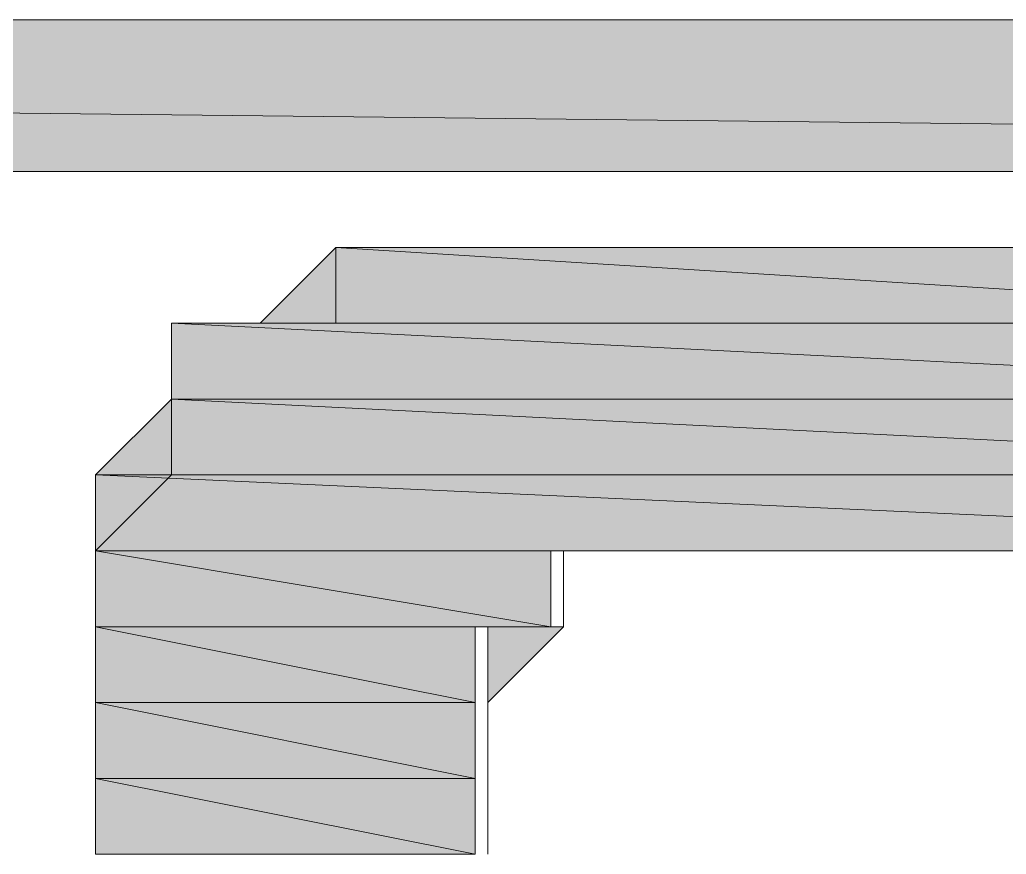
# Model space of a CAD drawing. Header units: millimetres. Extents: x 41 to 1635, y 11 to 1528.
# Drawn here: x 1480.17 to 1485.62, y 1183.58 to 1188.19 of the extents above; entities that cross this region are included whole.
import ezdxf

# ---------------------------------------------------------------- set-up
doc = ezdxf.new("R2010")
doc.units = ezdxf.units.MM
doc.header["$LTSCALE"] = 8
for name, color, linetype in [('1', 7, 'CONTINUOUS'), ('PDF2_Geometry', 7, 'CONTINUOUS'), ('PDF2_Solid Fills', 7, 'CONTINUOUS')]:
    doc.layers.add(name, color=color, linetype=linetype)

# ---------------------------------------------------------------- blocks, each defined once
blk = doc.blocks.new('Sinee')
at = {"layer": 'PDF2_Geometry', "lineweight": 5}
for points in [[(188.276, -339.7393), (187.4373, -340.578), (264.5971, -340.578)], [(188.276, -339.7393), (263.7584, -339.7393), (264.5971, -340.578)], [(226.0172, -339.7393), (252.0167, -339.7393)], [(226.0172, -340.578), (252.0167, -340.578)], [(236.9899, -340.9974), (236.5707, -341.4167), (243.6995, -341.4167)], [(236.9899, -340.9974), (236.5707, -341.4167)], [(236.9899, -341.4167), (236.9899, -340.9975), (236.5707, -341.4167)], [(236.9899, -340.9974), (243.6995, -340.9974)], [(236.9899, -340.9974), (243.6995, -340.9974)], [(236.9899, -340.9974), (243.6995, -340.9974)], [(236.9899, -340.9974), (243.6995, -340.9974)], [(236.9899, -340.9974), (243.6995, -340.9974)], [(236.9899, -340.9974), (243.6995, -340.9974)], [(236.9899, -340.9974), (243.6995, -340.9974)], [(236.9899, -340.9974), (243.6995, -340.9974)], [(236.9899, -340.9974), (243.6995, -340.9974), (243.6995, -341.4167)], [(236.9899, -340.9974), (236.9899, -341.4167)], [(236.9899, -340.9974), (236.9899, -341.4167), (236.9899, -340.9974)], [(236.9899, -340.9974), (236.9899, -340.9974)], [(236.9899, -340.9974), (236.9899, -340.9974)], [(237.4095, -340.9974), (236.9902, -340.9974), (243.6997, -340.9974)], [(237.4095, -340.9974), (236.9902, -340.9974), (243.6997, -340.9974)], [(237.4095, -340.9974), (236.9902, -340.9974)], [(237.4095, -340.9974), (236.9902, -340.9974)], [(237.8287, -340.9974), (237.4094, -340.9974), (242.8608, -340.9974)], [(237.8287, -340.9974), (237.4094, -340.9974), (242.8608, -340.9974)], [(237.8287, -340.9974), (237.4094, -340.9974)], [(237.8287, -340.9974), (237.4094, -340.9974)], [(237.4095, -340.9974), (243.2803, -340.9974)], [(237.4095, -340.9974), (243.2803, -340.9974)], [(237.4095, -340.9974), (243.2803, -340.9974)], [(237.4095, -340.9974), (243.2803, -340.9974)], [(237.4095, -340.9974), (243.2803, -340.9974)], [(237.4095, -340.9974), (243.2803, -340.9974)], [(237.4095, -340.9974), (243.6997, -340.9974)], [(237.4095, -340.9974), (237.4095, -340.9974)], [(237.4095, -340.9974), (237.4095, -340.9974)], [(238.248, -340.9974), (237.8287, -340.9974), (242.8608, -340.9974)], [(238.248, -340.9974), (237.8287, -340.9974), (242.8608, -340.9974)], [(237.8287, -340.9974), (242.8608, -340.9974)], [(237.8287, -340.9974), (242.8608, -340.9974)], [(237.8287, -340.9974), (242.8608, -340.9974)], [(237.8287, -340.9974), (242.8608, -340.9974)], [(237.8287, -340.9974), (242.8608, -340.9974)], [(237.8287, -340.9974), (242.8608, -340.9974)], [(237.8287, -340.9974), (242.8608, -340.9974)], [(237.8287, -340.9974), (237.8287, -340.9974)], [(237.8287, -340.9974), (237.8287, -340.9974)], [(238.248, -340.9974), (237.8287, -340.9974)], [(238.248, -340.9974), (237.8287, -340.9974)], [(238.5975, -340.9974), (238.1782, -340.9974), (241.9522, -340.9974)], [(238.5975, -340.9974), (238.1782, -340.9974), (241.9522, -340.9974)], [(238.5975, -340.9974), (238.1782, -340.9974)], [(238.5975, -340.9974), (238.1782, -340.9974)], [(238.248, -340.9974), (242.4415, -340.9974)], [(238.248, -340.9974), (242.4415, -340.9974)], [(238.248, -340.9974), (242.4415, -340.9974)], [(238.248, -340.9974), (242.4415, -340.9974)], [(238.248, -340.9974), (242.4415, -340.9974)], [(238.248, -340.9974), (242.4415, -340.9974)], [(238.248, -340.9974), (242.8608, -340.9974)], [(238.248, -340.9974), (238.248, -340.9974)], [(238.248, -340.9974), (238.248, -340.9974)], [(238.5975, -340.9974), (241.9522, -340.9974)], [(238.5975, -340.9974), (241.9522, -340.9974)], [(238.5975, -340.9974), (241.9522, -340.9974)], [(238.5975, -340.9974), (238.5975, -340.9974)], [(238.5975, -340.9974), (238.5975, -340.9974)], [(239.0168, -340.9974), (238.5976, -340.9974), (241.9523, -340.9974)], [(239.0168, -340.9974), (238.5976, -340.9974), (241.9523, -340.9974)], [(239.0168, -340.9974), (238.5976, -340.9974)], [(239.0168, -340.9974), (238.5976, -340.9974)], [(239.0168, -340.9974), (241.5329, -340.9974)], [(239.0168, -340.9974), (241.5329, -340.9974)], [(239.0168, -340.9974), (241.5329, -340.9974)], [(239.0168, -340.9974), (241.5329, -340.9974)], [(239.0168, -340.9974), (241.9523, -340.9974)], [(239.0168, -340.9974), (239.0168, -340.9974)], [(239.0168, -340.9974), (239.0168, -340.9974)], [(239.0168, -340.9974), (239.0168, -340.9974)], [(239.0168, -340.9974), (239.0168, -340.9974)], [(239.4362, -340.9974), (239.0169, -340.9974), (241.1136, -340.9974)], [(239.4362, -340.9974), (239.0169, -340.9974), (241.1136, -340.9974)], [(239.4362, -340.9974), (239.0169, -340.9974)], [(239.4362, -340.9974), (239.0169, -340.9974)], [(239.4362, -340.9974), (239.8555, -340.9974)], [(239.4362, -340.9974), (241.1136, -340.9974)], [(239.8556, -340.9974), (239.4363, -340.9974)], [(239.8556, -340.9974), (239.4363, -340.9974)], [(239.8556, -340.9974), (240.2748, -340.9974)], [(239.8556, -340.9974), (240.6943, -340.9974)], [(239.8556, -340.9974), (240.6943, -340.9974)], [(239.8556, -340.9974), (239.8556, -340.9974)], [(239.8556, -340.9974), (239.8556, -340.9974)], [(240.2749, -340.9974), (239.8556, -340.9974)], [(240.2749, -340.9974), (239.8556, -340.9974)], [(240.2749, -340.9974), (240.6942, -340.9974)], [(240.6943, -340.9974), (240.275, -340.9974)], [(240.6943, -340.9974), (240.275, -340.9974)], [(236.0814, -341.4167), (244.0483, -341.4167)], [(236.0814, -341.4167), (244.0483, -341.4167)], [(236.0814, -341.4167), (236.0814, -341.836), (244.4684, -341.836)], [(236.0814, -341.4167), (244.0483, -341.4167), (244.4684, -341.836)], [(236.0814, -341.4167), (236.0814, -341.836)], [(236.0814, -341.4167), (236.0814, -341.836)], [(236.0814, -341.4167), (236.0814, -341.836), (236.0814, -341.4167)], [(236.0814, -341.836), (236.0814, -341.4168), (236.0814, -341.836)], [(236.5008, -341.4167), (236.0815, -341.4167), (244.049, -341.4167)], [(236.5008, -341.4167), (236.0815, -341.4167), (244.049, -341.4167)], [(236.5008, -341.4167), (236.0815, -341.4167)], [(236.5008, -341.4167), (236.0815, -341.4167)], [(236.5008, -341.4167), (244.049, -341.4167)], [(236.5008, -341.4167), (244.049, -341.4167)], [(236.5008, -341.4167), (244.049, -341.4167)], [(236.5008, -341.4167), (244.049, -341.4167)], [(236.5008, -341.4167), (244.049, -341.4167)], [(236.5008, -341.4167), (244.049, -341.4167)], [(236.5008, -341.4167), (244.049, -341.4167)], [(236.5008, -341.4167), (236.5008, -341.4167)], [(236.5008, -341.4167), (236.5008, -341.4167)], [(236.0814, -341.836), (235.6622, -342.2553), (236.0814, -342.2553)], [(236.0814, -341.836), (244.4684, -341.836)], [(236.0814, -341.836), (244.4684, -341.836)], [(236.0814, -341.836), (244.4684, -341.836)], [(236.0814, -341.836), (244.4684, -341.836)], [(236.0814, -341.836), (244.4684, -341.836)], [(236.0814, -341.836), (244.4684, -341.836)], [(236.0814, -341.836), (244.4684, -341.836)], [(236.0814, -341.836), (244.4684, -341.836)], [(236.0814, -341.836), (236.0814, -342.2553), (244.4684, -342.2553)], [(236.0814, -341.836), (244.4684, -341.836), (244.4684, -342.2553)], [(236.0814, -341.836), (236.0814, -342.2553)], [(236.0814, -341.836), (236.0814, -341.836)], [(236.0814, -341.836), (236.0814, -341.836)], [(235.6621, -342.2554), (244.4677, -342.2554)], [(235.6621, -342.2554), (244.4677, -342.2554)], [(235.6621, -342.2554), (244.4677, -342.2554)], [(235.6621, -342.2554), (244.4677, -342.2554)], [(235.6621, -342.2554), (235.6621, -342.6747), (244.887, -342.6747)], [(235.6621, -342.2554), (244.4677, -342.2554), (244.887, -342.6747)], [(235.6621, -342.2554), (235.6621, -342.6747)], [(235.6621, -342.2554), (235.6621, -342.6747), (235.6621, -342.2554)], [(235.6621, -342.2554), (236.0813, -342.2554), (235.6621, -342.2554)], [(235.6621, -342.6748), (235.6621, -342.2556), (235.6621, -342.6748)], [(236.0814, -342.2554), (235.6622, -342.2554), (244.4684, -342.2554)], [(236.0814, -342.2554), (235.6622, -342.2554), (244.4684, -342.2554)], [(236.0814, -342.2554), (235.6622, -342.2554), (235.6622, -342.6747)], [(236.0814, -342.2554), (235.6622, -342.2554), (236.0814, -342.2554)], [(236.0814, -342.2554), (244.4684, -342.2554)], [(235.6621, -342.6748), (244.887, -342.6748)], [(235.6621, -342.6748), (244.887, -342.6748)], [(235.6621, -342.6748), (239.8555, -342.6748)], [(235.6621, -342.6748), (240.2749, -342.6748), (239.8555, -342.6748)], [(235.6621, -342.6748), (239.4362, -342.6748)], [(235.6621, -342.6748), (239.8555, -342.6748), (239.4362, -342.6748)], [(235.6621, -342.6748), (239.4362, -342.6748)], [(235.6621, -342.6748), (239.4362, -342.6748)], [(235.6621, -342.6748), (239.4362, -342.6748)], [(235.6621, -342.6748), (239.4362, -342.6748)], [(235.6621, -342.6748), (239.4362, -342.6748)], [(235.6621, -342.6748), (239.4362, -342.6748)], [(235.6621, -342.6748), (239.0168, -342.6748)], [(235.6621, -342.6748), (239.4362, -342.6748), (239.0168, -342.6748)], [(235.6621, -342.6748), (239.0168, -342.6748)], [(235.6621, -342.6748), (239.0168, -342.6748)], [(235.6621, -342.6748), (239.0168, -342.6748)], [(235.6621, -342.6748), (239.0168, -342.6748)], [(235.6621, -342.6748), (239.0168, -342.6748)], [(235.6621, -342.6748), (239.0168, -342.6748)], [(235.6621, -342.6748), (239.0168, -342.6748)], [(235.6621, -342.6748), (239.0168, -342.6748)], [(235.6621, -342.6748), (238.5975, -342.6748)], [(235.6621, -342.6748), (239.0168, -342.6748), (238.5975, -342.6748)], [(235.6621, -342.6748), (238.5975, -342.6748)], [(235.6621, -342.6748), (238.5975, -342.6748)], [(235.6621, -342.6748), (238.5975, -342.6748)], [(235.6621, -342.6748), (238.5975, -342.6748)], [(235.6621, -342.6748), (238.1782, -342.6748)], [(235.6621, -342.6748), (238.5975, -342.6748), (238.1782, -342.6748)], [(235.6621, -342.6748), (238.1782, -342.6748)], [(235.6621, -342.6748), (238.1782, -342.6748)], [(235.6621, -342.6748), (238.1782, -342.6748)], [(235.6621, -342.6748), (238.1782, -342.6748)], [(235.6621, -342.6748), (238.1782, -342.6748)], [(235.6621, -342.6748), (238.1782, -342.6748)], [(235.6621, -342.6748), (235.6621, -343.0941), (238.1782, -343.0941)], [(235.6621, -342.6748), (238.1782, -342.6748), (238.1782, -343.0941)], [(235.6621, -342.6748), (235.6621, -343.0941)], [(235.6621, -342.6748), (235.6621, -343.0941)], [(235.6621, -342.6748), (235.6621, -342.6748)], [(235.6621, -342.6748), (235.6621, -342.6748)], [(238.248, -342.6748), (238.6673, -342.6748)], [(238.248, -342.6748), (238.6673, -342.6748)], [(238.248, -342.6748), (238.248, -343.0941), (238.248, -342.6748)], [(238.248, -343.0941), (238.248, -342.6748)], [(238.248, -343.0941), (238.248, -342.6748)], [(238.248, -343.0941), (238.248, -342.6748), (238.248, -343.0941)], [(238.5975, -342.6748), (239.0167, -342.6748)], [(238.5975, -342.6748), (239.0167, -342.6748)], [(238.5975, -342.6748), (238.5975, -342.6748)], [(238.5975, -342.6748), (238.5975, -342.6748)], [(239.0168, -342.6748), (239.4361, -342.6748)], [(239.0168, -342.6748), (239.4361, -342.6748)], [(239.0168, -342.6748), (239.0168, -342.6748)], [(239.0168, -342.6748), (239.0168, -342.6748)], [(239.4362, -342.6748), (239.8555, -342.6748)], [(239.4362, -342.6748), (239.8555, -342.6748)], [(239.4362, -342.6748), (239.4362, -342.6748)], [(239.4362, -342.6748), (239.4362, -342.6748)], [(239.4362, -342.6748), (239.4362, -342.6748)], [(239.4362, -342.6748), (239.4362, -342.6748)], [(239.8556, -342.6748), (240.2748, -342.6748)], [(239.8556, -342.6748), (240.2748, -342.6748)], [(240.2749, -342.6748), (240.2749, -342.6748)], [(240.2749, -342.6748), (240.6942, -342.6748)], [(240.2749, -342.6748), (240.2749, -342.6748)], [(240.2749, -342.6748), (240.2749, -342.6748)], [(240.2749, -342.6748), (240.6942, -342.6748)], [(240.2749, -342.6748), (240.6942, -342.6748)], [(235.6621, -343.0941), (238.1782, -343.0941)], [(235.6621, -343.0941), (238.1782, -343.0941)], [(235.6621, -343.0941), (238.1782, -343.0941)], [(235.6621, -343.0941), (238.1782, -343.0941)], [(235.6621, -343.0941), (238.1782, -343.0941)], [(235.6621, -343.0941), (238.1782, -343.0941)], [(235.6621, -343.0941), (238.1782, -343.0941)], [(235.6621, -343.0941), (238.1782, -343.0941)], [(235.6621, -343.0941), (237.7588, -343.0941)], [(235.6621, -343.0941), (238.1782, -343.0941), (237.7588, -343.0941)], [(235.6621, -343.0941), (235.6621, -343.5134), (237.7588, -343.5134)], [(235.6621, -343.0941), (237.7588, -343.0941), (237.7588, -343.5134)], [(235.6621, -343.0941), (235.6621, -343.5134)], [(235.6621, -343.0941), (235.6621, -343.5134)], [(237.8287, -343.0941), (238.2479, -343.0941)], [(237.8287, -343.5135), (237.8287, -343.0942)], [(237.8287, -343.5135), (238.2479, -343.0942), (237.8287, -343.0942)], [(238.248, -343.0941), (238.248, -343.0941)], [(235.6621, -343.5135), (237.7588, -343.5135)], [(235.6621, -343.5135), (237.7588, -343.5135)], [(235.6621, -343.5135), (237.7588, -343.5135)], [(235.6621, -343.5135), (237.7588, -343.5135)], [(235.6621, -343.5135), (237.7588, -343.5135)], [(235.6621, -343.5135), (237.7588, -343.5135)], [(235.6621, -343.5135), (237.7588, -343.5135)], [(235.6621, -343.5135), (237.7588, -343.5135)], [(235.6621, -343.5135), (237.7588, -343.5135)], [(235.6621, -343.5135), (237.7588, -343.5135)], [(235.6621, -343.5135), (237.7588, -343.5135)], [(235.6621, -343.5135), (237.7588, -343.5135)], [(235.6621, -343.5135), (237.7588, -343.5135)], [(235.6621, -343.5135), (237.7588, -343.5135)], [(235.6621, -343.5135), (237.7588, -343.5135)], [(235.6621, -343.5135), (237.7588, -343.5135)], [(235.6621, -343.5135), (235.6621, -343.9328), (237.7588, -343.9328)], [(235.6621, -343.5135), (237.7588, -343.5135), (237.7588, -343.9328)], [(235.6621, -343.5135), (235.6621, -343.9328)], [(235.6621, -343.5135), (235.6621, -343.9328)], [(235.6621, -343.5135), (235.6621, -343.5135)], [(235.6621, -343.5135), (235.6621, -343.5135)], [(237.8287, -343.5135), (237.8287, -343.5135)], [(237.8287, -343.5135), (237.8287, -343.5135)], [(237.8287, -343.5135), (237.8287, -343.5135)], [(237.8287, -343.5135), (237.8287, -343.5135)], [(237.8287, -343.9328), (237.8287, -343.5135)], [(237.8287, -343.9328), (237.8287, -343.5135)], [(235.6621, -343.9328), (237.7588, -343.9328)], [(235.6621, -343.9328), (237.7588, -343.9328)], [(235.6621, -343.9328), (237.7588, -343.9328)], [(235.6621, -343.9328), (237.7588, -343.9328)], [(235.6621, -343.9328), (237.7588, -343.9328)], [(235.6621, -343.9328), (237.7588, -343.9328)], [(235.6621, -343.9328), (237.7588, -343.9328)], [(235.6621, -343.9328), (237.7588, -343.9328)], [(235.6621, -343.9328), (237.7588, -343.9328)], [(235.6621, -343.9328), (237.7588, -343.9328)], [(235.6621, -343.9328), (237.7588, -343.9328)], [(235.6621, -343.9328), (237.7588, -343.9328)], [(235.6621, -343.9328), (237.7588, -343.9328)], [(235.6621, -343.9328), (237.7588, -343.9328)], [(235.6621, -343.9328), (237.7588, -343.9328)], [(235.6621, -343.9328), (237.7588, -343.9328)], [(235.6621, -343.9328), (237.7588, -343.9328)], [(235.6621, -343.9328), (237.7588, -343.9328)], [(235.6621, -343.9328), (235.6621, -344.3521), (237.7588, -344.3521)], [(235.6621, -343.9328), (237.7588, -343.9328), (237.7588, -344.3521)], [(235.6621, -343.9328), (235.6621, -344.3521)], [(235.6621, -343.9328), (235.6621, -344.3521)], [(235.6621, -343.9328), (235.6621, -343.9328)], [(235.6621, -343.9328), (235.6621, -343.9328)], [(235.6621, -343.9328), (235.6621, -343.9328)], [(235.6621, -343.9328), (235.6621, -343.9328)], [(237.8287, -343.9328), (237.8287, -343.9328)], [(237.8287, -343.9328), (237.8287, -343.9328)], [(237.8287, -343.9328), (237.8287, -343.9328)], [(237.8287, -343.9328), (237.8287, -343.9328)], [(237.8287, -344.3521), (237.8287, -343.9329)], [(237.8287, -344.3521), (237.8287, -343.9329)]]:
    blk.add_lwpolyline(points, close=True, dxfattribs=at)
for points in [[(226.0172, -339.7393), (252.0167, -339.7393), (226.0172, -339.7393)], [(226.0172, -340.578), (252.0167, -340.578), (226.0172, -340.578)], [(236.9899, -340.9974), (243.6995, -340.9974), (236.9899, -340.9974)], [(236.9899, -340.9974), (243.6995, -340.9974), (236.9899, -340.9974)], [(236.9899, -340.9974), (243.6995, -340.9974), (236.9899, -340.9974)], [(236.9899, -340.9974), (243.6995, -340.9974), (236.9899, -340.9974)], [(236.9899, -340.9974), (243.6995, -340.9974), (236.9899, -340.9974)], [(236.9899, -340.9974), (243.6995, -340.9974), (236.9899, -340.9974)], [(236.9899, -340.9974), (243.6995, -340.9974), (236.9899, -340.9974)], [(236.9899, -340.9974), (243.6995, -340.9974), (236.9899, -340.9974)], [(236.9899, -340.9974), (236.9899, -341.4167), (236.9899, -340.9974)], [(236.9899, -340.9974), (236.9899, -340.9974)], [(237.4095, -340.9974), (236.9902, -340.9974), (237.4095, -340.9974)], [(237.8287, -340.9974), (237.4094, -340.9974), (237.8287, -340.9974)], [(237.4095, -340.9974), (243.2803, -340.9974), (237.4095, -340.9974)], [(237.4095, -340.9974), (243.2803, -340.9974), (237.4095, -340.9974)], [(237.4095, -340.9974), (243.2803, -340.9974), (237.4095, -340.9974)], [(237.4095, -340.9974), (243.2803, -340.9974), (237.4095, -340.9974)], [(237.4095, -340.9974), (243.2803, -340.9974), (237.4095, -340.9974)], [(237.4095, -340.9974), (243.2803, -340.9974), (237.4095, -340.9974)], [(237.4095, -340.9974), (243.6997, -340.9974), (237.4095, -340.9974)], [(237.4095, -340.9974), (237.4095, -340.9974)], [(237.8287, -340.9974), (242.8608, -340.9974), (237.8287, -340.9974)], [(237.8287, -340.9974), (242.8608, -340.9974), (237.8287, -340.9974)], [(237.8287, -340.9974), (242.8608, -340.9974), (237.8287, -340.9974)], [(237.8287, -340.9974), (242.8608, -340.9974), (237.8287, -340.9974)], [(237.8287, -340.9974), (242.8608, -340.9974), (237.8287, -340.9974)], [(237.8287, -340.9974), (242.8608, -340.9974), (237.8287, -340.9974)], [(237.8287, -340.9974), (242.8608, -340.9974), (237.8287, -340.9974)], [(237.8287, -340.9974), (237.8287, -340.9974)], [(238.248, -340.9974), (237.8287, -340.9974), (238.248, -340.9974)], [(238.5975, -340.9974), (238.1782, -340.9974), (238.5975, -340.9974)], [(238.248, -340.9974), (242.4415, -340.9974), (238.248, -340.9974)], [(238.248, -340.9974), (242.4415, -340.9974), (238.248, -340.9974)], [(238.248, -340.9974), (242.4415, -340.9974), (238.248, -340.9974)], [(238.248, -340.9974), (242.4415, -340.9974), (238.248, -340.9974)], [(238.248, -340.9974), (242.4415, -340.9974), (238.248, -340.9974)], [(238.248, -340.9974), (242.4415, -340.9974), (238.248, -340.9974)], [(238.248, -340.9974), (242.8608, -340.9974), (238.248, -340.9974)], [(238.248, -340.9974), (238.248, -340.9974)], [(238.5975, -340.9974), (241.9522, -340.9974), (238.5975, -340.9974)], [(238.5975, -340.9974), (241.9522, -340.9974), (238.5975, -340.9974)], [(238.5975, -340.9974), (241.9522, -340.9974), (238.5975, -340.9974)], [(238.5975, -340.9974), (238.5975, -340.9974)], [(239.0168, -340.9974), (238.5976, -340.9974), (239.0168, -340.9974)], [(239.0168, -340.9974), (241.5329, -340.9974), (239.0168, -340.9974)], [(239.0168, -340.9974), (241.5329, -340.9974), (239.0168, -340.9974)], [(239.0168, -340.9974), (241.5329, -340.9974), (239.0168, -340.9974)], [(239.0168, -340.9974), (241.5329, -340.9974), (239.0168, -340.9974)], [(239.0168, -340.9974), (241.9523, -340.9974), (239.0168, -340.9974)], [(239.0168, -340.9974), (239.0168, -340.9974)], [(239.0168, -340.9974), (239.0168, -340.9974)], [(239.4362, -340.9974), (239.0169, -340.9974), (239.4362, -340.9974)], [(239.4362, -340.9974), (239.8555, -340.9974), (239.4362, -340.9974)], [(239.4362, -340.9974), (241.1136, -340.9974), (239.4362, -340.9974)], [(239.8556, -340.9974), (239.4363, -340.9974), (239.8556, -340.9974)], [(239.8556, -340.9974), (240.2748, -340.9974), (239.8556, -340.9974)], [(239.8556, -340.9974), (240.6943, -340.9974), (239.8556, -340.9974)], [(239.8556, -340.9974), (240.6943, -340.9974), (239.8556, -340.9974)], [(239.8556, -340.9974), (239.8556, -340.9974)], [(240.2749, -340.9974), (239.8556, -340.9974), (240.2749, -340.9974)], [(240.2749, -340.9974), (240.6942, -340.9974), (240.2749, -340.9974)], [(240.6943, -340.9974), (240.275, -340.9974), (240.6943, -340.9974)], [(236.0814, -341.4167), (244.0483, -341.4167), (236.0814, -341.4167)], [(236.0814, -341.4167), (244.0483, -341.4167), (236.0814, -341.4167)], [(236.0814, -341.4167), (236.0814, -341.836), (236.0814, -341.4167)], [(236.0814, -341.836), (236.0814, -341.4168), (236.0814, -341.836)], [(236.5008, -341.4167), (236.0815, -341.4167), (236.5008, -341.4167)], [(236.5008, -341.4167), (244.049, -341.4167), (236.5008, -341.4167)], [(236.5008, -341.4167), (244.049, -341.4167), (236.5008, -341.4167)], [(236.5008, -341.4167), (244.049, -341.4167), (236.5008, -341.4167)], [(236.5008, -341.4167), (244.049, -341.4167), (236.5008, -341.4167)], [(236.5008, -341.4167), (244.049, -341.4167), (236.5008, -341.4167)], [(236.5008, -341.4167), (244.049, -341.4167), (236.5008, -341.4167)], [(236.5008, -341.4167), (244.049, -341.4167), (236.5008, -341.4167)], [(236.5008, -341.4167), (236.5008, -341.4167)], [(236.0814, -341.836), (244.4684, -341.836), (236.0814, -341.836)], [(236.0814, -341.836), (244.4684, -341.836), (236.0814, -341.836)], [(236.0814, -341.836), (244.4684, -341.836), (236.0814, -341.836)], [(236.0814, -341.836), (244.4684, -341.836), (236.0814, -341.836)], [(236.0814, -341.836), (244.4684, -341.836), (236.0814, -341.836)], [(236.0814, -341.836), (244.4684, -341.836), (236.0814, -341.836)], [(236.0814, -341.836), (244.4684, -341.836), (236.0814, -341.836)], [(236.0814, -341.836), (244.4684, -341.836), (236.0814, -341.836)], [(236.0814, -341.836), (236.0814, -341.836)], [(235.6621, -342.2554), (244.4677, -342.2554), (235.6621, -342.2554)], [(235.6621, -342.2554), (244.4677, -342.2554), (235.6621, -342.2554)], [(235.6621, -342.2554), (244.4677, -342.2554), (235.6621, -342.2554)], [(235.6621, -342.2554), (244.4677, -342.2554), (235.6621, -342.2554)], [(235.6621, -342.6748), (235.6621, -342.2556), (235.6621, -342.6748)], [(236.0814, -342.2554), (235.6622, -342.2554), (236.0814, -342.2554)], [(236.0814, -342.2554), (244.4684, -342.2554), (236.0814, -342.2554)], [(235.6621, -342.6748), (244.887, -342.6748), (235.6621, -342.6748)], [(235.6621, -342.6748), (244.887, -342.6748), (235.6621, -342.6748)], [(235.6621, -342.6748), (239.8555, -342.6748), (235.6621, -342.6748)], [(235.6621, -342.6748), (240.2749, -342.6748), (235.6621, -342.6748)], [(235.6621, -342.6748), (239.4362, -342.6748), (235.6621, -342.6748)], [(235.6621, -342.6748), (239.8555, -342.6748), (235.6621, -342.6748)], [(235.6621, -342.6748), (239.4362, -342.6748), (235.6621, -342.6748)], [(235.6621, -342.6748), (239.4362, -342.6748), (235.6621, -342.6748)], [(235.6621, -342.6748), (239.4362, -342.6748), (235.6621, -342.6748)], [(235.6621, -342.6748), (239.4362, -342.6748), (235.6621, -342.6748)], [(235.6621, -342.6748), (239.4362, -342.6748), (235.6621, -342.6748)], [(235.6621, -342.6748), (239.4362, -342.6748), (235.6621, -342.6748)], [(235.6621, -342.6748), (239.0168, -342.6748), (235.6621, -342.6748)], [(235.6621, -342.6748), (239.4362, -342.6748), (235.6621, -342.6748)], [(235.6621, -342.6748), (239.0168, -342.6748), (235.6621, -342.6748)], [(235.6621, -342.6748), (239.0168, -342.6748), (235.6621, -342.6748)], [(235.6621, -342.6748), (239.0168, -342.6748), (235.6621, -342.6748)], [(235.6621, -342.6748), (239.0168, -342.6748), (235.6621, -342.6748)], [(235.6621, -342.6748), (239.0168, -342.6748), (235.6621, -342.6748)], [(235.6621, -342.6748), (239.0168, -342.6748), (235.6621, -342.6748)], [(235.6621, -342.6748), (239.0168, -342.6748), (235.6621, -342.6748)], [(235.6621, -342.6748), (239.0168, -342.6748), (235.6621, -342.6748)], [(235.6621, -342.6748), (238.5975, -342.6748), (235.6621, -342.6748)], [(235.6621, -342.6748), (239.0168, -342.6748), (235.6621, -342.6748)], [(235.6621, -342.6748), (238.5975, -342.6748), (235.6621, -342.6748)], [(235.6621, -342.6748), (238.5975, -342.6748), (235.6621, -342.6748)], [(235.6621, -342.6748), (238.5975, -342.6748), (235.6621, -342.6748)], [(235.6621, -342.6748), (238.5975, -342.6748), (235.6621, -342.6748)], [(235.6621, -342.6748), (238.1782, -342.6748), (235.6621, -342.6748)], [(235.6621, -342.6748), (238.5975, -342.6748), (235.6621, -342.6748)], [(235.6621, -342.6748), (238.1782, -342.6748), (235.6621, -342.6748)], [(235.6621, -342.6748), (238.1782, -342.6748), (235.6621, -342.6748)], [(235.6621, -342.6748), (238.1782, -342.6748), (235.6621, -342.6748)], [(235.6621, -342.6748), (238.1782, -342.6748), (235.6621, -342.6748)], [(235.6621, -342.6748), (238.1782, -342.6748), (235.6621, -342.6748)], [(235.6621, -342.6748), (238.1782, -342.6748), (235.6621, -342.6748)], [(235.6621, -342.6748), (235.6621, -343.0941), (235.6621, -342.6748)], [(235.6621, -342.6748), (235.6621, -342.6748)], [(238.248, -342.6748), (238.6673, -342.6748), (238.248, -342.6748)], [(238.248, -342.6748), (238.248, -343.0941), (238.248, -342.6748)], [(238.248, -343.0941), (238.248, -342.6748), (238.248, -343.0941)], [(238.5975, -342.6748), (239.0167, -342.6748), (238.5975, -342.6748)], [(238.5975, -342.6748), (238.5975, -342.6748)], [(239.0168, -342.6748), (239.4361, -342.6748), (239.0168, -342.6748)], [(239.0168, -342.6748), (239.0168, -342.6748)], [(239.4362, -342.6748), (239.8555, -342.6748), (239.4362, -342.6748)], [(239.4362, -342.6748), (239.4362, -342.6748)], [(239.4362, -342.6748), (239.4362, -342.6748)], [(239.8556, -342.6748), (240.2748, -342.6748), (239.8556, -342.6748)], [(240.2749, -342.6748), (240.2749, -342.6748)], [(240.2749, -342.6748), (240.6942, -342.6748), (240.2749, -342.6748)], [(240.2749, -342.6748), (240.2749, -342.6748)], [(240.2749, -342.6748), (240.6942, -342.6748), (240.2749, -342.6748)], [(235.6621, -343.0941), (238.1782, -343.0941), (235.6621, -343.0941)], [(235.6621, -343.0941), (238.1782, -343.0941), (235.6621, -343.0941)], [(235.6621, -343.0941), (238.1782, -343.0941), (235.6621, -343.0941)], [(235.6621, -343.0941), (238.1782, -343.0941), (235.6621, -343.0941)], [(235.6621, -343.0941), (238.1782, -343.0941), (235.6621, -343.0941)], [(235.6621, -343.0941), (238.1782, -343.0941), (235.6621, -343.0941)], [(235.6621, -343.0941), (238.1782, -343.0941), (235.6621, -343.0941)], [(235.6621, -343.0941), (238.1782, -343.0941), (235.6621, -343.0941)], [(235.6621, -343.0941), (237.7588, -343.0941), (235.6621, -343.0941)], [(235.6621, -343.0941), (238.1782, -343.0941), (235.6621, -343.0941)], [(235.6621, -343.0941), (235.6621, -343.5134), (235.6621, -343.0941)], [(237.8287, -343.0941), (238.2479, -343.0941), (237.8287, -343.0941)], [(235.6621, -343.5135), (237.7588, -343.5135), (235.6621, -343.5135)], [(235.6621, -343.5135), (237.7588, -343.5135), (235.6621, -343.5135)], [(235.6621, -343.5135), (237.7588, -343.5135), (235.6621, -343.5135)], [(235.6621, -343.5135), (237.7588, -343.5135), (235.6621, -343.5135)], [(235.6621, -343.5135), (237.7588, -343.5135), (235.6621, -343.5135)], [(235.6621, -343.5135), (237.7588, -343.5135), (235.6621, -343.5135)], [(235.6621, -343.5135), (237.7588, -343.5135), (235.6621, -343.5135)], [(235.6621, -343.5135), (237.7588, -343.5135), (235.6621, -343.5135)], [(235.6621, -343.5135), (237.7588, -343.5135), (235.6621, -343.5135)], [(235.6621, -343.5135), (237.7588, -343.5135), (235.6621, -343.5135)], [(235.6621, -343.5135), (237.7588, -343.5135), (235.6621, -343.5135)], [(235.6621, -343.5135), (237.7588, -343.5135), (235.6621, -343.5135)], [(235.6621, -343.5135), (237.7588, -343.5135), (235.6621, -343.5135)], [(235.6621, -343.5135), (237.7588, -343.5135), (235.6621, -343.5135)], [(235.6621, -343.5135), (237.7588, -343.5135), (235.6621, -343.5135)], [(235.6621, -343.5135), (237.7588, -343.5135), (235.6621, -343.5135)], [(235.6621, -343.5135), (235.6621, -343.9328), (235.6621, -343.5135)], [(235.6621, -343.5135), (235.6621, -343.5135)], [(237.8287, -343.5135), (237.8287, -343.5135)], [(237.8287, -343.5135), (237.8287, -343.5135)], [(237.8287, -343.9328), (237.8287, -343.5135), (237.8287, -343.9328)], [(235.6621, -343.9328), (237.7588, -343.9328), (235.6621, -343.9328)], [(235.6621, -343.9328), (237.7588, -343.9328), (235.6621, -343.9328)], [(235.6621, -343.9328), (237.7588, -343.9328), (235.6621, -343.9328)], [(235.6621, -343.9328), (237.7588, -343.9328), (235.6621, -343.9328)], [(235.6621, -343.9328), (237.7588, -343.9328), (235.6621, -343.9328)], [(235.6621, -343.9328), (237.7588, -343.9328), (235.6621, -343.9328)], [(235.6621, -343.9328), (237.7588, -343.9328), (235.6621, -343.9328)], [(235.6621, -343.9328), (237.7588, -343.9328), (235.6621, -343.9328)], [(235.6621, -343.9328), (237.7588, -343.9328), (235.6621, -343.9328)], [(235.6621, -343.9328), (237.7588, -343.9328), (235.6621, -343.9328)], [(235.6621, -343.9328), (237.7588, -343.9328), (235.6621, -343.9328)], [(235.6621, -343.9328), (237.7588, -343.9328), (235.6621, -343.9328)], [(235.6621, -343.9328), (237.7588, -343.9328), (235.6621, -343.9328)], [(235.6621, -343.9328), (237.7588, -343.9328), (235.6621, -343.9328)], [(235.6621, -343.9328), (237.7588, -343.9328), (235.6621, -343.9328)], [(235.6621, -343.9328), (237.7588, -343.9328), (235.6621, -343.9328)], [(235.6621, -343.9328), (237.7588, -343.9328), (235.6621, -343.9328)], [(235.6621, -343.9328), (237.7588, -343.9328), (235.6621, -343.9328)], [(235.6621, -343.9328), (235.6621, -344.3521), (235.6621, -343.9328)], [(235.6621, -343.9328), (235.6621, -343.9328)], [(235.6621, -343.9328), (235.6621, -343.9328)], [(237.8287, -343.9328), (237.8287, -343.9328)], [(237.8287, -343.9328), (237.8287, -343.9328)], [(237.8287, -344.3521), (237.8287, -343.9329), (237.8287, -344.3521)]]:
    blk.add_lwpolyline(points, dxfattribs=at)
at = {"layer": 'PDF2_Solid Fills', "lineweight": 5, "transparency": 33554559}
for points in [[(188.276, -339.7393), (187.4373, -340.578), (264.5971, -340.578)], [(188.276, -339.7393), (263.7584, -339.7393), (264.5971, -340.578)], [(236.9899, -340.9974), (236.5707, -341.4167), (243.6995, -341.4167)], [(236.9899, -341.4167), (236.9899, -340.9975), (236.5707, -341.4167)], [(236.9899, -340.9974), (243.6995, -340.9974), (243.6995, -341.4167)], [(236.0814, -341.4167), (236.0814, -341.836), (244.4684, -341.836)], [(236.0814, -341.4167), (244.0483, -341.4167), (244.4684, -341.836)], [(236.0814, -341.836), (236.0814, -342.2553), (235.6622, -342.2553)], [(236.0814, -341.836), (236.0814, -342.2553), (244.4684, -342.2553)], [(236.0814, -341.836), (244.4684, -341.836), (244.4684, -342.2553)], [(235.6621, -342.2554), (235.6621, -342.6747), (244.887, -342.6747)], [(235.6621, -342.2554), (244.4677, -342.2554), (244.887, -342.6747)], [(236.0814, -342.2554), (235.6622, -342.2554), (235.6622, -342.6747)], [(235.6621, -342.6748), (235.6621, -343.0941), (238.1782, -343.0941)], [(235.6621, -342.6748), (238.1782, -342.6748), (238.1782, -343.0941)], [(235.6621, -343.0941), (235.6621, -343.5134), (237.7588, -343.5134)], [(235.6621, -343.0941), (237.7588, -343.0941), (237.7588, -343.5134)], [(237.8287, -343.5135), (237.8287, -343.0942), (238.2479, -343.0942)], [(235.6621, -343.5135), (235.6621, -343.9328), (237.7588, -343.9328)], [(235.6621, -343.5135), (237.7588, -343.5135), (237.7588, -343.9328)], [(235.6621, -343.9328), (235.6621, -344.3521), (237.7588, -344.3521)], [(235.6621, -343.9328), (237.7588, -343.9328), (237.7588, -344.3521)]]:
    blk.add_solid(points, dxfattribs=at)

msp = doc.modelspace()

# ---------------------------------------------------------------- block references
at = {"layer": '1'}
msp.add_blockref('Sinee', (1244.9239, 1527.9332), dxfattribs=at)

doc.saveas('drawing.dxf')
